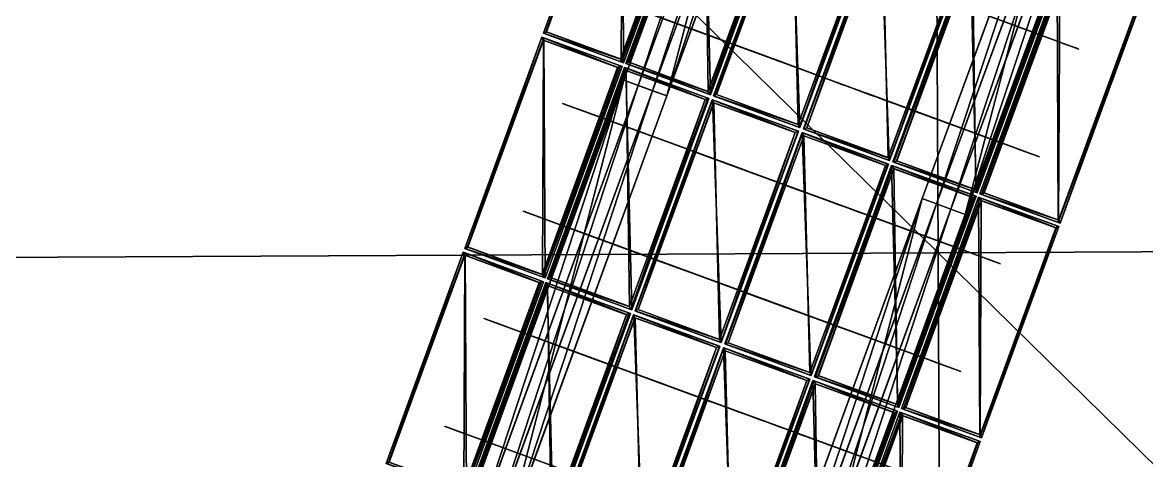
# Model space of a CAD drawing. Extents: x -372 to 678, y -263 to 741.
# Drawn here: x 352.35 to 364.61, y 475.73 to 480.5 of the extents above; entities that cross this region are included whole.
import ezdxf

# ---------------------------------------------------------------- set-up
doc = ezdxf.new("R2010")
doc.units = 0
doc.header["$LTSCALE"] = 0.0254
doc.layers.get('0').update_dxf_attribs({"linetype": 'CONTINUOUS'})
doc.layers.add('LOCATION_SNAPSHOT', color=144, linetype='CONTINUOUS')
doc.layers.add('LOCATION_TERRAIN', color=36, linetype='CONTINUOUS')

# ---------------------------------------------------------------- blocks, each defined once
blk = doc.blocks.new('LOCATION_SNAPSHOT_1')
at = {"color": 8}
mesh = blk.add_polyface(dxfattribs=at)
corners = [(-63.49, 214.773), (675.116, 740.668), (-66.007, 737.092), (677.638, 218.347)]
mesh.append_faces([[corners[k] for k in face] for face in [(0, 1, 2), (1, 0, 3)]], dxfattribs={"vtx0": -1, "color": 8})
blk = doc.blocks.new('LOCATION_TERRAIN_1')
at = {"color": 8}
mesh = blk.add_polyface(dxfattribs=at)
corners = [(374.902, 478.052, 9.066), (374.842, 490.488, 9.066), (362.28, 490.428, 8.406)]
mesh.append_faces([[corners[k] for k in face] for face in [(0, 1, 2)]], dxfattribs={"color": 8})
mesh = blk.add_polyface(dxfattribs=at)
corners = [(362.34, 477.992, 8.406), (362.28, 490.428, 8.406), (349.719, 490.367, 7.604)]
mesh.append_faces([[corners[k] for k in face] for face in [(0, 1, 2)]], dxfattribs={"color": 8})
mesh = blk.add_polyface(dxfattribs=at)
corners = [(362.34, 477.992, 8.406), (349.719, 490.367, 7.604), (349.779, 477.931, 7.604)]
mesh.append_faces([[corners[k] for k in face] for face in [(0, 1, 2)]], dxfattribs={"color": 8})
mesh = blk.add_polyface(dxfattribs=at)
corners = [(374.902, 478.052, 9.066), (362.28, 490.428, 8.406), (362.34, 477.992, 8.406)]
mesh.append_faces([[corners[k] for k in face] for face in [(0, 1, 2)]], dxfattribs={"color": 8})
mesh = blk.add_polyface(dxfattribs=at)
corners = [(374.962, 465.616, 9.066), (374.902, 478.052, 9.066), (362.34, 477.992, 8.406)]
mesh.append_faces([[corners[k] for k in face] for face in [(0, 1, 2)]], dxfattribs={"color": 8})
mesh = blk.add_polyface(dxfattribs=at)
corners = [(362.4, 465.555, 8.406), (362.34, 477.992, 8.406), (349.779, 477.931, 7.604)]
mesh.append_faces([[corners[k] for k in face] for face in [(0, 1, 2)]], dxfattribs={"color": 8})
mesh = blk.add_polyface(dxfattribs=at)
corners = [(362.4, 465.555, 8.406), (349.779, 477.931, 7.604), (349.839, 465.495, 7.604)]
mesh.append_faces([[corners[k] for k in face] for face in [(0, 1, 2)]], dxfattribs={"color": 8})
mesh = blk.add_polyface(dxfattribs=at)
corners = [(374.962, 465.616, 9.066), (362.34, 477.992, 8.406), (362.4, 465.555, 8.406)]
mesh.append_faces([[corners[k] for k in face] for face in [(0, 1, 2)]], dxfattribs={"color": 8})
blk = doc.blocks.new('GROUP_55')
at = {"color": 0}
for p, q in [((366.485, 0.86, 1.944), (361.361, 0.839, 1.927)), ((366.485, 0.86, 2.444), (361.361, 0.839, 2.427)), ((366.485, 0.86, 2.444), (361.361, 0.839, 2.427)), ((366.485, 0.86, 1.944), (361.361, 0.839, 1.927)), ((371.709, 0.873, 1.96), (366.485, 0.86, 1.944)), ((371.709, 0.873, 2.46), (366.485, 0.86, 2.444)), ((371.709, 0.873, 2.46), (366.485, 0.86, 2.444)), ((371.709, 0.873, 1.96), (366.485, 0.86, 1.944)), ((366.485, 0.86, 1.944), (366.486, 0.693, 1.944)), ((366.487, 0.36, 2.444), (366.485, 0.86, 2.444)), ((366.485, 0.86, 2.444), (366.485, 0.86, 1.944)), ((366.485, 0.86, 1.944), (366.486, 0.693, 1.944)), ((366.487, 0.36, 2.444), (366.485, 0.86, 2.444)), ((366.485, 0.86, 2.444), (366.485, 0.86, 1.944)), ((366.486, 0.693, 1.944), (361.362, 0.672, 1.927)), ((366.486, 0.693, 1.944), (361.362, 0.672, 1.927)), ((366.486, 0.693, 2.194), (361.362, 0.672, 2.177)), ((366.486, 0.693, 2.194), (361.362, 0.672, 2.177)), ((371.709, 0.706, 1.96), (366.486, 0.693, 1.944)), ((371.709, 0.706, 1.96), (366.486, 0.693, 1.944)), ((371.709, 0.706, 2.21), (366.486, 0.693, 2.194)), ((371.709, 0.706, 2.21), (366.486, 0.693, 2.194)), ((366.486, 0.693, 1.944), (366.486, 0.693, 2.194)), ((366.486, 0.693, 2.194), (366.486, 0.527, 2.194)), ((366.486, 0.693, 1.944), (366.486, 0.693, 2.194)), ((366.486, 0.693, 2.194), (366.486, 0.527, 2.194)), ((366.486, 0.527, 2.194), (361.363, 0.506, 2.177)), ((366.486, 0.527, 2.194), (361.363, 0.506, 2.177)), ((366.486, 0.527, 1.944), (361.363, 0.506, 1.927)), ((366.486, 0.527, 1.944), (361.363, 0.506, 1.927)), ((371.71, 0.54, 2.21), (366.486, 0.527, 2.194)), ((371.71, 0.54, 2.21), (366.486, 0.527, 2.194)), ((371.71, 0.54, 1.96), (366.486, 0.527, 1.944)), ((371.71, 0.54, 1.96), (366.486, 0.527, 1.944)), ((366.486, 0.527, 2.194), (366.486, 0.527, 1.944)), ((366.486, 0.527, 1.944), (366.487, 0.36, 1.944)), ((366.486, 0.527, 2.194), (366.486, 0.527, 1.944)), ((366.486, 0.527, 1.944), (366.487, 0.36, 1.944)), ((371.71, 0.373, 1.96), (366.487, 0.36, 1.944)), ((371.71, 0.373, 1.96), (366.487, 0.36, 1.944)), ((371.71, 0.373, 2.46), (366.487, 0.36, 2.444)), ((371.71, 0.373, 2.46), (366.487, 0.36, 2.444)), ((366.487, 0.36, 1.944), (361.363, 0.339, 1.927)), ((366.487, 0.36, 1.944), (361.363, 0.339, 1.927)), ((366.487, 0.36, 2.444), (361.363, 0.339, 2.427)), ((366.487, 0.36, 2.444), (361.363, 0.339, 2.427)), ((366.487, 0.36, 1.944), (366.487, 0.36, 2.444)), ((366.487, 0.36, 1.944), (366.487, 0.36, 2.444))]:
    blk.add_line(p, q, dxfattribs=at)
mesh = blk.add_polyface(dxfattribs=at)
corners = [(366.485, 0.86, 1.944), (361.362, 0.672, 1.927), (361.361, 0.839, 1.927), (366.486, 0.693, 1.944)]
mesh.append_faces([[corners[k] for k in face] for face in [(0, 1, 2), (1, 0, 3)]], dxfattribs={"vtx0": -1, "color": 0})
mesh = blk.add_polyface(dxfattribs=at)
corners = [(361.363, 0.339, 2.427), (366.485, 0.86, 2.444), (361.361, 0.839, 2.427), (366.487, 0.36, 2.444)]
mesh.append_faces([[corners[k] for k in face] for face in [(0, 1, 2), (1, 0, 3)]], dxfattribs={"vtx0": -1, "color": 0})
mesh = blk.add_polyface(dxfattribs=at)
corners = [(361.361, 0.839, 2.427), (366.485, 0.86, 1.944), (361.361, 0.839, 1.927), (366.485, 0.86, 2.444)]
mesh.append_faces([[corners[k] for k in face] for face in [(0, 1, 2), (1, 0, 3)]], dxfattribs={"vtx0": -1, "color": 0})
mesh = blk.add_polyface(dxfattribs=at)
corners = [(371.709, 0.873, 1.96), (366.486, 0.693, 1.944), (366.485, 0.86, 1.944), (371.709, 0.706, 1.96)]
mesh.append_faces([[corners[k] for k in face] for face in [(0, 1, 2), (1, 0, 3)]], dxfattribs={"vtx0": -1, "color": 0})
mesh = blk.add_polyface(dxfattribs=at)
corners = [(366.487, 0.36, 2.444), (371.709, 0.873, 2.46), (366.485, 0.86, 2.444), (371.71, 0.373, 2.46)]
mesh.append_faces([[corners[k] for k in face] for face in [(0, 1, 2), (1, 0, 3)]], dxfattribs={"vtx0": -1, "color": 0})
mesh = blk.add_polyface(dxfattribs=at)
corners = [(366.485, 0.86, 2.444), (371.709, 0.873, 1.96), (366.485, 0.86, 1.944), (371.709, 0.873, 2.46)]
mesh.append_faces([[corners[k] for k in face] for face in [(0, 1, 2), (1, 0, 3)]], dxfattribs={"vtx0": -1, "color": 0})
mesh = blk.add_polyface(dxfattribs=at)
corners = [(366.486, 0.693, 1.944), (361.362, 0.672, 2.177), (361.362, 0.672, 1.927), (366.486, 0.693, 2.194)]
mesh.append_faces([[corners[k] for k in face] for face in [(0, 1, 2), (1, 0, 3)]], dxfattribs={"vtx0": -1, "color": 0})
mesh = blk.add_polyface(dxfattribs=at)
corners = [(366.486, 0.693, 2.194), (361.363, 0.506, 2.177), (361.362, 0.672, 2.177), (366.486, 0.527, 2.194)]
mesh.append_faces([[corners[k] for k in face] for face in [(0, 1, 2), (1, 0, 3)]], dxfattribs={"vtx0": -1, "color": 0})
mesh = blk.add_polyface(dxfattribs=at)
corners = [(371.709, 0.706, 1.96), (366.486, 0.693, 2.194), (366.486, 0.693, 1.944), (371.709, 0.706, 2.21)]
mesh.append_faces([[corners[k] for k in face] for face in [(0, 1, 2), (1, 0, 3)]], dxfattribs={"vtx0": -1, "color": 0})
mesh = blk.add_polyface(dxfattribs=at)
corners = [(371.709, 0.706, 2.21), (366.486, 0.527, 2.194), (366.486, 0.693, 2.194), (371.71, 0.54, 2.21)]
mesh.append_faces([[corners[k] for k in face] for face in [(0, 1, 2), (1, 0, 3)]], dxfattribs={"vtx0": -1, "color": 0})
mesh = blk.add_polyface(dxfattribs=at)
corners = [(361.363, 0.506, 2.177), (366.486, 0.527, 1.944), (361.363, 0.506, 1.927), (366.486, 0.527, 2.194)]
mesh.append_faces([[corners[k] for k in face] for face in [(0, 1, 2), (1, 0, 3)]], dxfattribs={"vtx0": -1, "color": 0})
mesh = blk.add_polyface(dxfattribs=at)
corners = [(366.486, 0.527, 1.944), (361.363, 0.339, 1.927), (361.363, 0.506, 1.927), (366.487, 0.36, 1.944)]
mesh.append_faces([[corners[k] for k in face] for face in [(0, 1, 2), (1, 0, 3)]], dxfattribs={"vtx0": -1, "color": 0})
mesh = blk.add_polyface(dxfattribs=at)
corners = [(366.486, 0.527, 2.194), (371.71, 0.54, 1.96), (366.486, 0.527, 1.944), (371.71, 0.54, 2.21)]
mesh.append_faces([[corners[k] for k in face] for face in [(0, 1, 2), (1, 0, 3)]], dxfattribs={"vtx0": -1, "color": 0})
mesh = blk.add_polyface(dxfattribs=at)
corners = [(371.71, 0.54, 1.96), (366.487, 0.36, 1.944), (366.486, 0.527, 1.944), (371.71, 0.373, 1.96)]
mesh.append_faces([[corners[k] for k in face] for face in [(0, 1, 2), (1, 0, 3)]], dxfattribs={"vtx0": -1, "color": 0})
mesh = blk.add_polyface(dxfattribs=at)
corners = [(371.71, 0.373, 1.96), (366.487, 0.36, 2.444), (366.487, 0.36, 1.944), (371.71, 0.373, 2.46)]
mesh.append_faces([[corners[k] for k in face] for face in [(0, 1, 2), (1, 0, 3)]], dxfattribs={"vtx0": -1, "color": 0})
mesh = blk.add_polyface(dxfattribs=at)
corners = [(366.487, 0.36, 1.944), (361.363, 0.339, 2.427), (361.363, 0.339, 1.927), (366.487, 0.36, 2.444)]
mesh.append_faces([[corners[k] for k in face] for face in [(0, 1, 2), (1, 0, 3)]], dxfattribs={"vtx0": -1, "color": 0})
blk = doc.blocks.new('GROUP264_1')
at = {"color": 9}
blk.add_blockref('GROUP_55', (0, 0), dxfattribs=at)
blk = doc.blocks.new('GROUP263_1')
at = {"color": 0}
blk.add_blockref('GROUP264_1', (0, 0), dxfattribs=at)
blk = doc.blocks.new('GROUP_56')
at = {"color": 0}
for p, q in [((366.586, 0.86, 1.944), (361.46, 0.839, 1.927)), ((366.586, 0.86, 2.444), (361.46, 0.839, 2.427)), ((366.586, 0.86, 2.444), (361.46, 0.839, 2.427)), ((366.586, 0.86, 1.944), (361.46, 0.839, 1.927)), ((371.811, 0.873, 1.96), (366.586, 0.86, 1.944)), ((371.811, 0.873, 2.46), (366.586, 0.86, 2.444)), ((371.811, 0.873, 2.46), (366.586, 0.86, 2.444)), ((371.811, 0.873, 1.96), (366.586, 0.86, 1.944)), ((366.586, 0.86, 1.944), (366.586, 0.693, 1.944)), ((366.587, 0.36, 2.444), (366.586, 0.86, 2.444)), ((366.586, 0.86, 2.444), (366.586, 0.86, 1.944)), ((366.586, 0.86, 1.944), (366.586, 0.693, 1.944)), ((366.587, 0.36, 2.444), (366.586, 0.86, 2.444)), ((366.586, 0.86, 2.444), (366.586, 0.86, 1.944)), ((366.586, 0.693, 1.944), (361.461, 0.672, 1.927)), ((366.586, 0.693, 1.944), (361.461, 0.672, 1.927)), ((366.586, 0.693, 2.194), (361.461, 0.672, 2.177)), ((366.586, 0.693, 2.194), (361.461, 0.672, 2.177)), ((371.811, 0.706, 1.96), (366.586, 0.693, 1.944)), ((371.811, 0.706, 1.96), (366.586, 0.693, 1.944)), ((371.811, 0.706, 2.21), (366.586, 0.693, 2.194)), ((371.811, 0.706, 2.21), (366.586, 0.693, 2.194)), ((366.586, 0.693, 1.944), (366.586, 0.693, 2.194)), ((366.586, 0.693, 2.194), (366.587, 0.526, 2.194)), ((366.586, 0.693, 1.944), (366.586, 0.693, 2.194)), ((366.586, 0.693, 2.194), (366.587, 0.526, 2.194)), ((366.587, 0.526, 2.194), (361.461, 0.505, 2.177)), ((366.587, 0.526, 2.194), (361.461, 0.505, 2.177)), ((366.587, 0.526, 1.944), (361.461, 0.505, 1.927)), ((366.587, 0.526, 1.944), (361.461, 0.505, 1.927)), ((371.811, 0.539, 2.21), (366.587, 0.526, 2.194)), ((371.811, 0.539, 2.21), (366.587, 0.526, 2.194)), ((371.811, 0.539, 1.96), (366.587, 0.526, 1.944)), ((371.811, 0.539, 1.96), (366.587, 0.526, 1.944)), ((366.587, 0.526, 2.194), (366.587, 0.526, 1.944)), ((366.587, 0.526, 1.944), (366.587, 0.36, 1.944)), ((366.587, 0.526, 2.194), (366.587, 0.526, 1.944)), ((366.587, 0.526, 1.944), (366.587, 0.36, 1.944)), ((371.812, 0.373, 1.96), (366.587, 0.36, 1.944)), ((371.812, 0.373, 1.96), (366.587, 0.36, 1.944)), ((371.812, 0.373, 2.46), (366.587, 0.36, 2.444)), ((371.812, 0.373, 2.46), (366.587, 0.36, 2.444)), ((366.587, 0.36, 1.944), (361.462, 0.339, 1.927)), ((366.587, 0.36, 1.944), (361.462, 0.339, 1.927)), ((366.587, 0.36, 2.444), (361.462, 0.339, 2.427)), ((366.587, 0.36, 2.444), (361.462, 0.339, 2.427)), ((366.587, 0.36, 1.944), (366.587, 0.36, 2.444)), ((366.587, 0.36, 1.944), (366.587, 0.36, 2.444))]:
    blk.add_line(p, q, dxfattribs=at)
mesh = blk.add_polyface(dxfattribs=at)
corners = [(366.586, 0.86, 1.944), (361.461, 0.672, 1.927), (361.46, 0.839, 1.927), (366.586, 0.693, 1.944)]
mesh.append_faces([[corners[k] for k in face] for face in [(0, 1, 2), (1, 0, 3)]], dxfattribs={"vtx0": -1, "color": 0})
mesh = blk.add_polyface(dxfattribs=at)
corners = [(361.462, 0.339, 2.427), (366.586, 0.86, 2.444), (361.46, 0.839, 2.427), (366.587, 0.36, 2.444)]
mesh.append_faces([[corners[k] for k in face] for face in [(0, 1, 2), (1, 0, 3)]], dxfattribs={"vtx0": -1, "color": 0})
mesh = blk.add_polyface(dxfattribs=at)
corners = [(361.46, 0.839, 2.427), (366.586, 0.86, 1.944), (361.46, 0.839, 1.927), (366.586, 0.86, 2.444)]
mesh.append_faces([[corners[k] for k in face] for face in [(0, 1, 2), (1, 0, 3)]], dxfattribs={"vtx0": -1, "color": 0})
mesh = blk.add_polyface(dxfattribs=at)
corners = [(371.811, 0.873, 1.96), (366.586, 0.693, 1.944), (366.586, 0.86, 1.944), (371.811, 0.706, 1.96)]
mesh.append_faces([[corners[k] for k in face] for face in [(0, 1, 2), (1, 0, 3)]], dxfattribs={"vtx0": -1, "color": 0})
mesh = blk.add_polyface(dxfattribs=at)
corners = [(366.587, 0.36, 2.444), (371.811, 0.873, 2.46), (366.586, 0.86, 2.444), (371.812, 0.373, 2.46)]
mesh.append_faces([[corners[k] for k in face] for face in [(0, 1, 2), (1, 0, 3)]], dxfattribs={"vtx0": -1, "color": 0})
mesh = blk.add_polyface(dxfattribs=at)
corners = [(366.586, 0.86, 2.444), (371.811, 0.873, 1.96), (366.586, 0.86, 1.944), (371.811, 0.873, 2.46)]
mesh.append_faces([[corners[k] for k in face] for face in [(0, 1, 2), (1, 0, 3)]], dxfattribs={"vtx0": -1, "color": 0})
mesh = blk.add_polyface(dxfattribs=at)
corners = [(366.586, 0.693, 1.944), (361.461, 0.672, 2.177), (361.461, 0.672, 1.927), (366.586, 0.693, 2.194)]
mesh.append_faces([[corners[k] for k in face] for face in [(0, 1, 2), (1, 0, 3)]], dxfattribs={"vtx0": -1, "color": 0})
mesh = blk.add_polyface(dxfattribs=at)
corners = [(366.586, 0.693, 2.194), (361.461, 0.505, 2.177), (361.461, 0.672, 2.177), (366.587, 0.526, 2.194)]
mesh.append_faces([[corners[k] for k in face] for face in [(0, 1, 2), (1, 0, 3)]], dxfattribs={"vtx0": -1, "color": 0})
mesh = blk.add_polyface(dxfattribs=at)
corners = [(371.811, 0.706, 1.96), (366.586, 0.693, 2.194), (366.586, 0.693, 1.944), (371.811, 0.706, 2.21)]
mesh.append_faces([[corners[k] for k in face] for face in [(0, 1, 2), (1, 0, 3)]], dxfattribs={"vtx0": -1, "color": 0})
mesh = blk.add_polyface(dxfattribs=at)
corners = [(371.811, 0.706, 2.21), (366.587, 0.526, 2.194), (366.586, 0.693, 2.194), (371.811, 0.539, 2.21)]
mesh.append_faces([[corners[k] for k in face] for face in [(0, 1, 2), (1, 0, 3)]], dxfattribs={"vtx0": -1, "color": 0})
mesh = blk.add_polyface(dxfattribs=at)
corners = [(361.461, 0.505, 2.177), (366.587, 0.526, 1.944), (361.461, 0.505, 1.927), (366.587, 0.526, 2.194)]
mesh.append_faces([[corners[k] for k in face] for face in [(0, 1, 2), (1, 0, 3)]], dxfattribs={"vtx0": -1, "color": 0})
mesh = blk.add_polyface(dxfattribs=at)
corners = [(366.587, 0.526, 1.944), (361.462, 0.339, 1.927), (361.461, 0.505, 1.927), (366.587, 0.36, 1.944)]
mesh.append_faces([[corners[k] for k in face] for face in [(0, 1, 2), (1, 0, 3)]], dxfattribs={"vtx0": -1, "color": 0})
mesh = blk.add_polyface(dxfattribs=at)
corners = [(366.587, 0.526, 2.194), (371.811, 0.539, 1.96), (366.587, 0.526, 1.944), (371.811, 0.539, 2.21)]
mesh.append_faces([[corners[k] for k in face] for face in [(0, 1, 2), (1, 0, 3)]], dxfattribs={"vtx0": -1, "color": 0})
mesh = blk.add_polyface(dxfattribs=at)
corners = [(371.811, 0.539, 1.96), (366.587, 0.36, 1.944), (366.587, 0.526, 1.944), (371.812, 0.373, 1.96)]
mesh.append_faces([[corners[k] for k in face] for face in [(0, 1, 2), (1, 0, 3)]], dxfattribs={"vtx0": -1, "color": 0})
mesh = blk.add_polyface(dxfattribs=at)
corners = [(371.812, 0.373, 1.96), (366.587, 0.36, 2.444), (366.587, 0.36, 1.944), (371.812, 0.373, 2.46)]
mesh.append_faces([[corners[k] for k in face] for face in [(0, 1, 2), (1, 0, 3)]], dxfattribs={"vtx0": -1, "color": 0})
mesh = blk.add_polyface(dxfattribs=at)
corners = [(366.587, 0.36, 1.944), (361.462, 0.339, 2.427), (361.462, 0.339, 1.927), (366.587, 0.36, 2.444)]
mesh.append_faces([[corners[k] for k in face] for face in [(0, 1, 2), (1, 0, 3)]], dxfattribs={"vtx0": -1, "color": 0})
blk = doc.blocks.new('GROUP265_1')
at = {"color": 9}
blk.add_blockref('GROUP_56', (0, 0), dxfattribs=at)
blk = doc.blocks.new('GROUP264_2')
at = {"color": 0}
blk.add_blockref('GROUP265_1', (0, 0), dxfattribs=at)
blk = doc.blocks.new('SOLAR_PANEL_1')
at = {"color": 0}
for p, q in [((0, 0.025), (0, 2.475)), ((0, 2.475), (1, 2.475)), ((0, 2.475), (1, 2.475)), ((0, 2.475), (0, 2.475, 0.05)), ((0, 2.475, 0.05), (1, 2.475, 0.05)), ((0, 0.025), (0, 2.475)), ((0, 0.025, 0.05), (0, 2.475, 0.05)), ((0, 2.475), (0, 2.475, 0.05)), ((0, 2.475, 0.05), (1, 2.475, 0.05)), ((0, 0.025, 0.05), (0, 2.475, 0.05)), ((1, 2.475), (1, 0.025)), ((1, 2.475), (1, 0.025)), ((1, 2.475), (1, 2.475, 0.05)), ((1, 2.475, 0.05), (1, 0.025, 0.05)), ((1, 2.475), (1, 2.475, 0.05)), ((1, 2.475, 0.05), (1, 0.025, 0.05)), ((0.975, 2.45, 0.05), (0.025, 2.45, 0.05)), ((0.025, 2.45, 0.05), (0.025, 0.05, 0.05)), ((0.975, 2.45, 0.05), (0.025, 2.45, 0.05)), ((0.025, 2.45, 0.05), (0.025, 2.45, 0.04)), ((0.975, 2.45, 0.04), (0.025, 2.45, 0.04)), ((0.025, 2.45, 0.05), (0.025, 0.05, 0.05)), ((0.025, 2.45, 0.04), (0.025, 0.05, 0.04)), ((0.025, 2.45, 0.05), (0.025, 2.45, 0.04)), ((0.025, 2.45, 0.04), (0.025, 0.05, 0.04)), ((0.975, 2.45, 0.04), (0.025, 2.45, 0.04)), ((0.975, 0.05, 0.05), (0.975, 2.45, 0.05)), ((0.975, 2.45, 0.05), (0.975, 2.45, 0.04)), ((0.975, 0.05, 0.05), (0.975, 2.45, 0.05)), ((0.975, 2.45, 0.05), (0.975, 2.45, 0.04)), ((0.975, 0.05, 0.04), (0.975, 2.45, 0.04)), ((0.975, 0.05, 0.04), (0.975, 2.45, 0.04)), ((1, 0.025), (0, 0.025)), ((0, 0.025), (0, 0.025, 0.05)), ((1, 0.025), (0, 0.025)), ((1, 0.025, 0.05), (0, 0.025, 0.05)), ((0, 0.025), (0, 0.025, 0.05)), ((1, 0.025, 0.05), (0, 0.025, 0.05)), ((0.025, 0.05, 0.05), (0.975, 0.05, 0.05)), ((0.025, 0.05, 0.05), (0.025, 0.05, 0.04)), ((0.025, 0.05, 0.05), (0.975, 0.05, 0.05)), ((0.025, 0.05, 0.04), (0.975, 0.05, 0.04)), ((0.025, 0.05, 0.05), (0.025, 0.05, 0.04)), ((0.025, 0.05, 0.04), (0.975, 0.05, 0.04)), ((0.975, 0.05, 0.05), (0.975, 0.05, 0.04)), ((0.975, 0.05, 0.05), (0.975, 0.05, 0.04)), ((1, 0.025), (1, 0.025, 0.05)), ((1, 0.025), (1, 0.025, 0.05))]:
    blk.add_line(p, q, dxfattribs=at)
mesh = blk.add_polyface(dxfattribs=at)
corners = [(0, 2.475), (1, 0.025), (0, 0.025), (1, 2.475)]
mesh.append_faces([[corners[k] for k in face] for face in [(0, 1, 2), (1, 0, 3)]], dxfattribs={"vtx0": -1, "color": 0})
mesh = blk.add_polyface(dxfattribs=at)
corners = [(0, 2.475, 0.05), (1, 2.475), (0, 2.475), (1, 2.475, 0.05)]
mesh.append_faces([[corners[k] for k in face] for face in [(0, 1, 2), (1, 0, 3)]], dxfattribs={"vtx0": -1, "color": 0})
mesh = blk.add_polyface(dxfattribs=at)
corners = [(0, 2.475, 0.05), (0, 0.025), (0, 0.025, 0.05), (0, 2.475)]
mesh.append_faces([[corners[k] for k in face] for face in [(0, 1, 2), (1, 0, 3)]], dxfattribs={"vtx0": -1, "color": 0})
mesh = blk.add_polyface(dxfattribs=at)
corners = [(0, 0.025, 0.05), (0.025, 0.05, 0.05), (0, 2.475, 0.05), (1, 0.025, 0.05), (0.975, 0.05, 0.05), (0.975, 2.45, 0.05), (0.025, 2.45, 0.05), (1, 2.475, 0.05)]
mesh.append_faces([[corners[k] for k in face] for face in [(0, 1, 2), (1, 3, 4), (4, 3, 5), (2, 6, 7), (6, 2, 1), (7, 5, 3)]], dxfattribs={"vtx0": -1, "vtx1": -1, "color": 0})
mesh.append_faces([[corners[k] for k in face] for face in [(1, 0, 3), (7, 6, 5)]], dxfattribs={"vtx0": -1, "vtx2": -1, "color": 0})
mesh = blk.add_polyface(dxfattribs=at)
corners = [(1, 2.475), (1, 0.025, 0.05), (1, 0.025), (1, 2.475, 0.05)]
mesh.append_faces([[corners[k] for k in face] for face in [(0, 1, 2), (1, 0, 3)]], dxfattribs={"vtx0": -1, "color": 0})
mesh = blk.add_polyface(dxfattribs=at)
corners = [(0.975, 2.45, 0.05), (0.025, 2.45, 0.04), (0.975, 2.45, 0.04), (0.025, 2.45, 0.05)]
mesh.append_faces([[corners[k] for k in face] for face in [(0, 1, 2), (1, 0, 3)]], dxfattribs={"vtx0": -1, "color": 0})
mesh = blk.add_polyface(dxfattribs=at)
corners = [(0.025, 2.45, 0.04), (0.025, 0.05, 0.05), (0.025, 0.05, 0.04), (0.025, 2.45, 0.05)]
mesh.append_faces([[corners[k] for k in face] for face in [(0, 1, 2), (1, 0, 3)]], dxfattribs={"vtx0": -1, "color": 0})
at = {"color": 153}
mesh = blk.add_polyface(dxfattribs=at)
corners = [(0.975, 0.05, 0.04), (0.025, 2.45, 0.04), (0.025, 0.05, 0.04), (0.975, 2.45, 0.04)]
mesh.append_faces([[corners[k] for k in face] for face in [(0, 1, 2), (1, 0, 3)]], dxfattribs={"vtx0": -1, "color": 153})
at = {"color": 0}
mesh = blk.add_polyface(dxfattribs=at)
corners = [(0.975, 2.45, 0.05), (0.975, 0.05, 0.04), (0.975, 0.05, 0.05), (0.975, 2.45, 0.04)]
mesh.append_faces([[corners[k] for k in face] for face in [(0, 1, 2), (1, 0, 3)]], dxfattribs={"vtx0": -1, "color": 0})
mesh = blk.add_polyface(dxfattribs=at)
corners = [(1, 0.025), (0, 0.025, 0.05), (0, 0.025), (1, 0.025, 0.05)]
mesh.append_faces([[corners[k] for k in face] for face in [(0, 1, 2), (1, 0, 3)]], dxfattribs={"vtx0": -1, "color": 0})
mesh = blk.add_polyface(dxfattribs=at)
corners = [(0.025, 0.05, 0.04), (0.975, 0.05, 0.05), (0.975, 0.05, 0.04), (0.025, 0.05, 0.05)]
mesh.append_faces([[corners[k] for k in face] for face in [(0, 1, 2), (1, 0, 3)]], dxfattribs={"vtx0": -1, "color": 0})
blk = doc.blocks.new('SOLAR_PANEL_STRUCTURE')
at = {"color": 0}
for p, q in [((5.014, 0, -0.009), (2.98, 0, -0.009)), ((2.98, 0, 0.031), (3.456, 0, 0.031)), ((3.456, 0, 0.031), (2.98, 0, 0.716)), ((3.021, 0, 0.728), (3.496, 0, 0.045)), ((3.496, 0, 0.045), (3.971, 0, 0.647)), ((4.009, 0, 0.631), (3.536, 0, 0.031)), ((3.536, 0, 0.031), (4.457, 0, 0.031)), ((4.457, 0, 0.031), (4.009, 0, 0.631)), ((4.059, 0, 0.63), (4.501, 0, 0.039)), ((4.501, 0, 0.039), (4.964, 0, 0.396)), ((4.555, 0, 0.031), (4.989, 0, 0.031)), ((4.989, 0, 0.365), (4.555, 0, 0.031)), ((4.989, 0, 0.031), (4.989, 0, 0.365)), ((5.417, 0, 0.2), (5.014, 0, -0.009)), ((5.029, 0, 0.374), (5.029, 0, 0.044)), ((5.029, 0, 0.044), (5.37, 0, 0.221)), ((5.496, 0, 0.165), (5.513, 0, 0.201))]:
    blk.add_line(p, q, dxfattribs=at)
at = {"color": 0, "extrusion": (4.81162e-16, 1, -7.04887e-16)}
blk.add_arc((-2.98, -5.374), 6.145, 90, 114.4293, dxfattribs=at)
at = {"color": 0}
mesh = blk.add_polyface(dxfattribs=at)
corners = [(4.457, 0, 0.031), (4.555, 0, 0.031), (3.536, 0, 0.031), (4.501, 0, 0.039), (4.989, 0, 0.365), (4.964, 0, 0.396), (5.029, 0, 0.374), (4.009, 0, 0.631), (4.059, 0, 0.63), (3.496, 0, 0.045), (3.971, 0, 0.647), (3.456, 0, 0.031), (2.98, 0, 0.716), (3.021, 0, 0.728), (2.98, 0, 0.771), (5.014, 0, -0.009), (5.029, 0, 0.044), (5.417, 0, 0.2), (4.989, 0, 0.031), (2.98, 0, -0.009), (5.37, 0, 0.221), (5.513, 0, 0.201), (5.016, 0, 0.424), (4.013, 0, 0.684), (5.496, 0, 0.165), (2.98, 0, 0.031)]
mesh.append_faces([[corners[k] for k in face] for face in [(0, 1, 2), (1, 3, 4), (7, 3, 0), (3, 7, 8), (9, 12, 13), (15, 16, 17), (18, 2, 1), (21, 20, 22), (22, 8, 23), (23, 13, 14), (4, 16, 18), (16, 4, 6)]], dxfattribs={"vtx0": -1, "vtx1": -1, "color": 0})
mesh.append_faces([[corners[k] for k in face] for face in [(1, 0, 3), (4, 5, 6), (11, 9, 2), (16, 15, 18), (18, 19, 11), (18, 11, 2), (17, 20, 21), (22, 6, 5), (23, 8, 7), (23, 7, 10)]], dxfattribs={"vtx0": -1, "vtx1": -1, "vtx2": -1, "color": 0})
mesh.append_faces([[corners[k] for k in face] for face in [(4, 3, 5), (9, 7, 2), (7, 9, 10), (9, 11, 12), (13, 12, 14), (18, 15, 19), (17, 16, 20), (22, 20, 6), (22, 5, 8), (23, 10, 13)]], dxfattribs={"vtx0": -1, "vtx2": -1, "color": 0})
mesh.append_faces([[corners[k] for k in face] for face in [(25, 11, 19)]], dxfattribs={"vtx1": -1, "color": 0})
mesh.append_faces([[corners[k] for k in face] for face in [(21, 24, 17)]], dxfattribs={"vtx2": -1, "color": 0})
blk = doc.blocks.new('GROUP0_4')
at = {"color": 0, "extrusion": (-0.411361, -5.15876e-17, 0.911472), "rotation": 90.00000000000011}
blk.add_blockref('SOLAR_PANEL_1', (1.25, -4.205, 2.182), dxfattribs=at)
at = {"color": 0, "extrusion": (-0.251634, -1.95439e-17, 0.967823), "rotation": 90.00000000000001}
blk.add_blockref('SOLAR_PANEL_1', (1.25, -3.484, 1.613), dxfattribs=at)
at = {"color": 0, "extrusion": (-0.084688, 3.20437e-17, 0.996408), "rotation": 90.00000000000004}
blk.add_blockref('SOLAR_PANEL_1', (1.25, -2.678, 1.175), dxfattribs=at)
at = {"color": 0, "extrusion": (0.084688, -2.46519e-32, 0.996408), "rotation": 270.0000000000001}
blk.add_blockref('SOLAR_PANEL_1', (-1.25, 1.809, 0.878), dxfattribs=at)
at = {"color": 0, "extrusion": (0.251634, -1.95439e-17, 0.967823), "rotation": 270}
blk.add_blockref('SOLAR_PANEL_1', (-1.25, 0.903, 0.733), dxfattribs=at)
at = {"color": 0, "extrusion": (0.411361, -1.95439e-17, 0.911472), "rotation": 270}
blk.add_blockref('SOLAR_PANEL_1', (-1.25, -0.015, 0.742), dxfattribs=at)
at = {"color": 9, "rotation": 180}
for p in [(1.23, 0.625, 0.259), (1.23, -0.625, 0.259)]:
    blk.add_blockref('SOLAR_PANEL_STRUCTURE', p, dxfattribs=at)
at = {"color": 9}
for p in [(-4.73, 0.625, 0.259), (-4.73, -0.625, 0.259)]:
    blk.add_blockref('SOLAR_PANEL_STRUCTURE', p, dxfattribs=at)
blk = doc.blocks.new('GROUP265_2')
at = {"color": 0, "extrusion": (-0.001062, -0.002891, 0.999995), "rotation": 159.8349837980775}
blk.add_blockref('GROUP0_4', (359.653, 481.159, 18.245), dxfattribs=at)
at = {"color": 0, "extrusion": (-0.00113, -0.00309, 0.999995), "rotation": 159.9088389642974}
blk.add_blockref('GROUP0_4', (358.796, 478.82, 18.125), dxfattribs=at)
at = {"color": 0, "extrusion": (-0.001145, -0.003134, 0.999994), "rotation": 159.9251816111511}
blk.add_blockref('GROUP0_4', (357.939, 476.478, 18.099), dxfattribs=at)

msp = doc.modelspace()

# ---------------------------------------------------------------- block references
at = {"color": 0}
for name, p, rotation in [('GROUP263_1', (232.477, 135.887, 17.82), 69.68402965407222), ('GROUP264_2', (235.692, 134.503, 17.82), 69.68348705942535)]:
    msp.add_blockref(name, p, dxfattribs=dict(at, rotation=rotation))
msp.add_blockref('GROUP265_2', (0, 0), dxfattribs=at)
at = {"layer": 'LOCATION_SNAPSHOT', "color": 0}
msp.add_blockref('LOCATION_SNAPSHOT_1', (0, 0), dxfattribs=at)
at = {"layer": 'LOCATION_TERRAIN', "color": 0}
msp.add_blockref('LOCATION_TERRAIN_1', (0, 0), dxfattribs=at)

doc.saveas('drawing.dxf')
